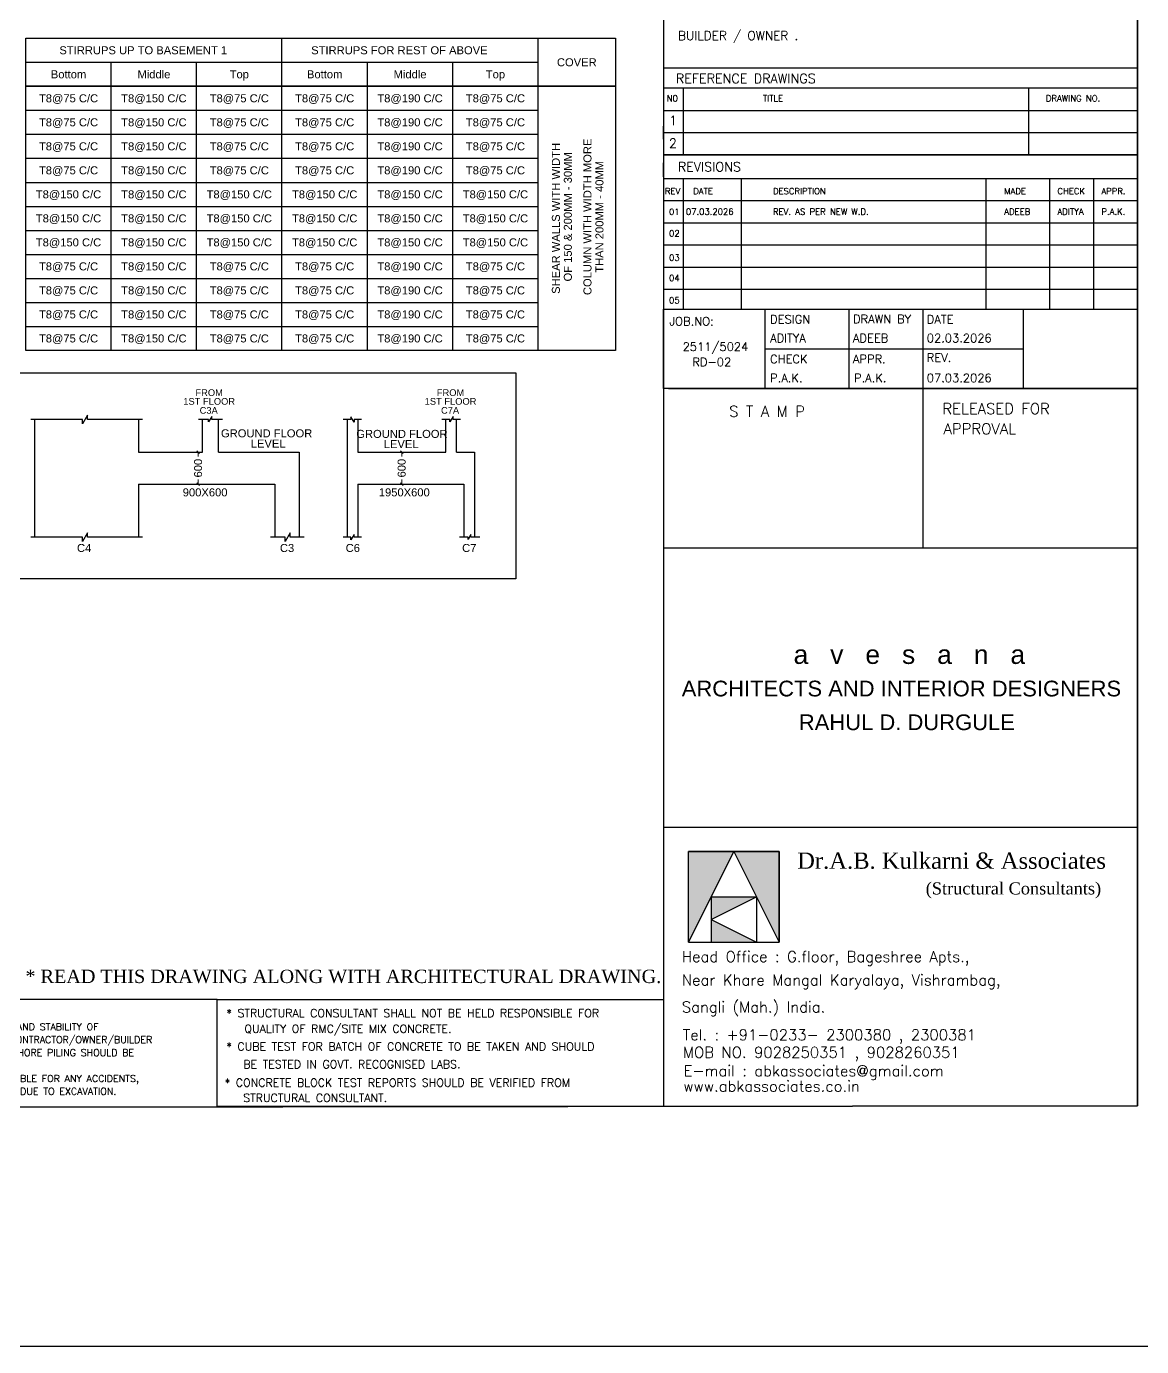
# Model space of a CAD drawing. Header units: inches. Extents: x 332 to 524, y 371 to 463.
# Drawn here: x 371.98 to 392.88, y 370.9 to 395.64 of the extents above; entities that cross this region are included whole.
import ezdxf
from ezdxf.enums import TextEntityAlignment as Align

# ---------------------------------------------------------------- set-up
doc = ezdxf.new("R2010")
doc.units = ezdxf.units.IN
doc.header["$MEASUREMENT"] = 0
for name, color, linetype in [('Beam Sizes', 7, 'Continuous'), ('Dim', 7, 'Continuous'), ('Text', 7, 'Continuous')]:
    doc.layers.add(name, color=color, linetype=linetype)
for name, color, linetype, lineweight in [('BORDER', 7, 'Continuous', 25), ('COLSCHED', 7, 'Continuous', 25), ('COLUMN NO', 1, 'Continuous', 25), ('FOUNDATION FORMAT', 210, 'Continuous', 30), ('SECTIONS', 7, 'Continuous', 25)]:
    doc.layers.add(name, color=color, linetype=linetype, lineweight=lineweight)
doc.styles.add('dim', font='arial.ttf', dxfattribs={"height": 6})
doc.styles.add('Rcad', font='arial.ttf')
doc.styles.add('SIMPLEX', font='simplex.shx')
doc.styles.get("Standard").update_dxf_attribs({"font": 'arial.ttf'})
doc.styles.add('TIMES', font='times.ttf', dxfattribs={"width": 0.9})
doc.dimstyles.new('Cenm', dxfattribs={"dimtxt": 0.2, "dimasz": 0.05, "dimexe": 0.05, "dimexo": 0.05, "dimgap": 0.05, "dimtad": 0, "dimzin": 0, "dimdsep": 46, "dimtxsty": 'Rcad', "dimblk": 'OBLIQUE', "dimcen": 0.05, "dimadec": 0, "dimazin": 0, "dimtfac": 1, "dimtofl": 0, "dimtmove": 0, "dimatfit": 3, "dimldrblk": 'DOTSMALL', "dimfxl": 0.15, "dimfxlon": 1, "dimtolj": 1, "dimtzin": 0, "dimlwd": 13, "dimlwe": 13, "dimarcsym": 0})

# ---------------------------------------------------------------- blocks, each defined once
blk = doc.blocks.new('_Oblique')
at = {"color": 0, "linetype": 'ByBlock', "lineweight": -2}
blk.add_line((-0.5, -0.5), (0.5, 0.5), dxfattribs=at)
blk = doc.blocks.new('*D93')
at = {"layer": 'Defpoints', "color": 0, "transparency": 16777216}
for p in [(375.101, 387.665), (375.051, 387.065), (375.2, 387.065)]:
    blk.add_point(p, dxfattribs=at)
at = {"layer": 'Dim', "color": 0, "lineweight": 13, "transparency": 16777216}
for p, q in [((375.151, 387.665), (375.25, 387.665)), ((375.2, 387.665), (375.2, 387.581)), ((375.101, 387.065), (375.25, 387.065)), ((375.2, 387.065), (375.2, 387.15))]:
    blk.add_line(p, q, dxfattribs=at)
at = {"layer": 'Dim', "color": 0, "lineweight": 13, "transparency": 16777216, "xscale": 0.05, "yscale": 0.05, "zscale": 0.05}
for p, rotation in [((375.2, 387.665), 90), ((375.2, 387.065), 270)]:
    blk.add_blockref('_Oblique', p, dxfattribs=dict(at, rotation=rotation))
at = {"layer": 'Dim', "color": 0, "transparency": 16777216, "insert": (375.2, 387.365), "char_height": 0.15, "attachment_point": 5, "rotation": 90, "style": 'Rcad'}
blk.add_mtext('\\A1;600', dxfattribs=at)
blk = doc.blocks.new('_DotSmall')
at = {"color": 0, "linetype": 'ByBlock', "const_width": 0.5}
blk.add_lwpolyline([(-0.0625, 0, 1), (0.0625, 0, 1)], format="xyb", close=True, dxfattribs=at)
blk = doc.blocks.new('*D94')
at = {"layer": 'Defpoints', "color": 0, "transparency": 16777216}
for p in [(378.917, 387.665), (378.867, 387.065), (379.015, 387.065)]:
    blk.add_point(p, dxfattribs=at)
at = {"layer": 'Dim', "color": 0, "lineweight": 13, "transparency": 16777216}
for p, q in [((378.967, 387.665), (379.065, 387.665)), ((379.015, 387.665), (379.015, 387.581)), ((378.917, 387.065), (379.065, 387.065)), ((379.015, 387.065), (379.015, 387.15))]:
    blk.add_line(p, q, dxfattribs=at)
at = {"layer": 'Dim', "color": 0, "lineweight": 13, "transparency": 16777216, "xscale": 0.05, "yscale": 0.05, "zscale": 0.05}
for p, rotation in [((379.015, 387.665), 90), ((379.015, 387.065), 270)]:
    blk.add_blockref('_Oblique', p, dxfattribs=dict(at, rotation=rotation))
at = {"layer": 'Dim', "color": 0, "transparency": 16777216, "insert": (379.015, 387.365), "char_height": 0.15, "attachment_point": 5, "rotation": 90, "style": 'Rcad'}
blk.add_mtext('\\A1;600', dxfattribs=at)

msp = doc.modelspace()

# ---------------------------------------------------------------- hatches: boundary and pattern name
at = {"layer": 'BORDER'}
h = msp.add_hatch(color=1, dxfattribs=at)
h.paths.add_polyline_path([(386.0864, 378.4837), (386.0864, 380.1811), (385.2376, 380.1811), (385.662, 379.3324)])
h.paths.add_polyline_path([(384.8133, 379.3324), (385.2376, 380.1811), (384.3889, 380.1811), (384.3889, 378.4837)])
h.paths.add_polyline_path([(384.8133, 378.908), (385.662, 379.3324), (384.8133, 379.3324)])
h.paths.add_polyline_path([(385.662, 378.4837), (384.8133, 378.908), (384.8133, 378.4837)])

# ---------------------------------------------------------------- linework, layer by layer
at = {"layer": 'BORDER', "lineweight": 30}
msp.add_line((383.9214, 415.7197, 2510.4241), (383.9214, 375.4161, 2510.4241), dxfattribs=at)
at = {"layer": 'BORDER'}
for p, q in [((392.8066, 394.8592, 2510.4241), (383.9214, 394.8592, 2510.4241)), ((383.9214, 394.485, 2510.4241), (383.9214, 392.8222, 2510.4241)), ((392.8066, 394.485, 2510.4241), (383.9214, 394.485, 2510.4241)), ((392.8066, 394.485, 2510.4241), (392.8066, 392.8222, 2510.4241)), ((392.8066, 393.2379, 2510.4241), (383.9214, 393.2379, 2510.4241)), ((383.9214, 392.8222, 2510.4241), (383.9214, 393.0846, 2510.4241)), ((392.8066, 393.0846, 2510.4241), (392.8066, 392.8222, 2510.4241)), ((383.9214, 392.7955, 2510.4241), (392.8066, 392.7955, 2510.4241)), ((383.9214, 392.3798, 2510.4241), (392.8066, 392.3798, 2510.4241)), ((385.821, 390.3465, 2510.4241), (385.821, 388.8557, 2510.4241)), ((387.3925, 390.3465, 2510.4241), (387.3925, 388.8557, 2510.4241)), ((388.782, 390.3465, 2510.4241), (388.782, 385.8644, 2510.4241)), ((390.6632, 390.3465, 2510.4241), (390.6632, 388.8557, 2510.4241)), ((385.821, 389.6011, 2510.4241), (390.6632, 389.6011, 2510.4241)), ((392.8066, 388.8557, 2510.4241), (383.9214, 388.8557, 2510.4241)), ((384.015, 388.8557, 2510.4241), (392.8066, 388.8557, 2510.4241)), ((392.8066, 385.8644, 2510.4241), (383.9214, 385.8644, 2510.4241)), ((383.9214, 380.6371, 2510.4241), (392.8066, 380.6371, 2510.4241))]:
    msp.add_line(p, q, dxfattribs=at)
at = {"layer": 'BORDER', "lineweight": 25}
for p, q in [((392.8066, 394.485, 2510.4241), (383.9214, 394.485, 2510.4241)), ((392.8066, 394.485, 2510.4241), (383.9214, 394.485, 2510.4241)), ((384.2875, 394.485, 2510.4241), (384.2875, 393.2379, 2510.4241)), ((390.7603, 394.485, 2510.4241), (390.7603, 393.2379, 2510.4241)), ((383.9214, 394.0693, 2510.4241), (392.8066, 394.0693, 2510.4241)), ((383.9214, 393.5284, 2510.4241), (383.9214, 393.7765, 2510.4241)), ((383.9214, 393.6536, 2510.4241), (392.8066, 393.6536, 2510.4241)), ((383.9214, 393.2379, 2510.4241), (392.8066, 393.2379, 2510.4241)), ((384.2875, 392.7955, 2510.4241), (384.2875, 390.3465, 2510.4241)), ((385.3742, 392.7955, 2510.4241), (385.3742, 390.3465, 2510.4241)), ((389.9636, 392.7955, 2510.4241), (389.9636, 390.3465, 2510.4241)), ((391.1578, 392.7955, 2510.4241), (391.1578, 390.3465, 2510.4241)), ((391.9822, 392.7955, 2510.4241), (391.9822, 390.3465, 2510.4241)), ((383.9214, 391.9641, 2510.4241), (392.8066, 391.9641, 2510.4241)), ((383.9214, 391.5484, 2510.4241), (392.8066, 391.5484, 2510.4241)), ((383.9214, 391.1327, 2510.4241), (392.8066, 391.1327, 2510.4241)), ((383.9214, 390.7171, 2510.4241), (392.8066, 390.7171, 2510.4241)), ((383.9214, 390.3465, 2510.4241), (392.8066, 390.3465, 2510.4241)), ((383.9214, 390.3465, 2510.4241), (392.8066, 390.3465, 2510.4241))]:
    msp.add_line(p, q, dxfattribs=at)
at = {"layer": 'BORDER', "color": 1}
for p, q in [((386.0864, 380.1811, 2510.4241), (384.3889, 380.1811, 2510.4241)), ((384.3889, 378.4837, 2510.4241), (385.2376, 380.1811, 2510.4241)), ((384.3889, 378.4837, 2510.4241), (384.3889, 380.1811, 2510.4241)), ((384.3889, 380.1811, 2510.4241), (386.0864, 380.1811, 2510.4241)), ((385.2376, 380.1811, 2510.4241), (384.3889, 378.4837, 2510.4241)), ((385.2376, 380.1811, 2510.4241), (386.0864, 378.4837, 2510.4241)), ((385.2376, 380.1811, 2510.4241), (386.0864, 378.4837, 2510.4241)), ((386.0864, 378.4837, 2510.4241), (386.0864, 380.1811, 2510.4241)), ((386.0864, 380.1811, 2510.4241), (386.0864, 378.4837, 2510.4241)), ((384.8133, 379.3324, 2510.4241), (385.662, 379.3324, 2510.4241)), ((384.8133, 379.3324, 2510.4241), (384.8133, 378.4837, 2510.4241)), ((384.8133, 378.908, 2510.4241), (385.662, 379.3324, 2510.4241)), ((384.8133, 379.3324, 2510.4241), (384.8133, 378.4837, 2510.4241)), ((385.662, 379.3324, 2510.4241), (385.662, 378.4837, 2510.4241)), ((384.8133, 378.908, 2510.4241), (385.662, 378.4837, 2510.4241)), ((384.3889, 378.4837, 2510.4241), (386.0864, 378.4837, 2510.4241))]:
    msp.add_line(p, q, dxfattribs=at)
at = {"layer": 'BORDER', "lineweight": 35, "elevation": 2510.4241}
msp.add_lwpolyline([(392.8066, 375.4143), (334.0706, 375.3486), (334.0706, 415.7197), (392.8066, 415.7197)], close=True, dxfattribs=at)
at = {"layer": 'BORDER', "elevation": 2510.4241}
msp.add_lwpolyline([(383.9214, 390.3465), (392.8066, 390.3465), (392.8066, 388.8557), (383.9214, 388.8557)], close=True, dxfattribs=at)
at = {"layer": 'BORDER', "lineweight": 30, "elevation": 2510.4241}
for points in [[(366.938, 375.3943), (375.5558, 375.3943), (375.5559, 377.4092), (366.938, 377.4092)], [(375.5558, 377.4092), (383.9214, 377.4092), (383.9214, 375.4049), (375.5558, 375.4049)]]:
    msp.add_lwpolyline(points, close=True, dxfattribs=at)
at = {"layer": 'FOUNDATION FORMAT'}
msp.add_lwpolyline([(332.4867, 420.1646), (438.6804, 420.1646), (438.6804, 370.9028), (332.4867, 370.9028)], close=True, dxfattribs=at)
at = {"layer": 'SECTIONS', "color": 1}
for p, q in [((372.1327, 388.2786), (372.1327, 386.0729)), ((374.0827, 388.2786), (374.0827, 387.6653)), ((377.991, 388.2786), (377.991, 386.0729)), ((378.191, 388.2786), (378.191, 387.6653)), ((377.0909, 387.6653), (377.0909, 386.0729)), ((380.3809, 387.6653), (380.3809, 386.0729)), ((374.0827, 387.0653), (374.0827, 386.0729)), ((376.6409, 387.0653), (376.6409, 386.0729)), ((378.191, 387.0653), (378.191, 386.0729)), ((380.1809, 387.0653), (380.1809, 386.0729))]:
    msp.add_line(p, q, dxfattribs=at)
at = {"layer": 'SECTIONS', "color": 3, "linetype": 'Continuous', "lineweight": 25, "ltscale": 1000}
for p, q in [((375.2827, 387.6653), (375.2827, 388.2786)), ((375.5827, 387.6653), (375.5827, 388.2786)), ((379.841, 387.6653), (379.841, 388.2786)), ((380.041, 387.6653), (380.041, 388.2786))]:
    msp.add_line(p, q, dxfattribs=at)
at = {"layer": 'SECTIONS'}
for p, q in [((374.0827, 387.6653), (375.2827, 387.6653)), ((375.5827, 387.6653), (377.0909, 387.6653)), ((378.191, 387.6653), (379.841, 387.6653)), ((380.041, 387.6653), (380.3809, 387.6653)), ((374.0827, 387.0653), (376.6409, 387.0653)), ((378.191, 387.0653), (380.1809, 387.0653))]:
    msp.add_line(p, q, dxfattribs=at)
msp.add_lwpolyline([(358.652, 389.1499), (381.1559, 389.1499), (381.1559, 385.2886), (358.652, 385.2886)], close=True, dxfattribs=at)
at = {"layer": 'SECTIONS', "color": 1}
for points in [[(374.1562, 388.2786), (373.1279, 388.2786), (373.1279, 388.3555), (373.0339, 388.1971), (373.0339, 388.2786), (372.0646, 388.2786)], [(378.2637, 388.2786), (378.1271, 388.2786), (378.1271, 388.2286), (378.0604, 388.3286), (378.0604, 388.2786), (377.9181, 388.2786)], [(374.1562, 386.0729), (373.1279, 386.0729), (373.1279, 386.1498), (373.0339, 385.9914), (373.0339, 386.0729), (372.0646, 386.0729)], [(377.1878, 386.0729), (376.9237, 386.0729), (376.9237, 386.1498), (376.8296, 385.9914), (376.8296, 386.0729), (376.5572, 386.0729)], [(378.2637, 386.0729), (378.1271, 386.0729), (378.1271, 386.1229), (378.0604, 386.0229), (378.0604, 386.0729), (377.9181, 386.0729)], [(380.4778, 386.0729), (380.3135, 386.0729), (380.3135, 386.1228), (380.2592, 386.0263), (380.2592, 386.0729), (380.0972, 386.0729)]]:
    msp.add_lwpolyline(points, dxfattribs=at)
at = {"layer": 'SECTIONS', "color": 3, "linetype": 'Continuous', "lineweight": 25, "ltscale": 1000}
for points in [[(375.657, 388.2786), (375.4589, 388.2786), (375.4589, 388.3351), (375.3925, 388.2306), (375.3925, 388.2786), (375.2102, 388.2786)], [(380.1153, 388.2786), (379.9821, 388.2786), (379.9821, 388.3351), (379.9158, 388.2306), (379.9158, 388.2786), (379.7685, 388.2786)]]:
    msp.add_lwpolyline(points, dxfattribs=at)
at = {"layer": 'Text'}
for p, q in [((371.9721, 394.9708), (376.7721, 394.9708)), ((376.7721, 394.9708), (381.5721, 394.9708)), ((373.5721, 389.5708), (373.5721, 394.5208)), ((375.1721, 389.5708), (375.1721, 394.5208)), ((376.7721, 389.5708), (376.7721, 394.5208)), ((378.3721, 389.5708), (378.3721, 394.5208)), ((379.9721, 389.5708), (379.9721, 394.5208)), ((381.5721, 389.5708), (381.5721, 394.5208)), ((371.9721, 394.0708), (376.7721, 394.0708)), ((376.7721, 394.0708), (381.5721, 394.0708)), ((371.9721, 393.6208), (376.7721, 393.6208)), ((376.7721, 393.6208), (381.5721, 393.6208)), ((371.9721, 393.1708), (376.7721, 393.1708)), ((376.7721, 393.1708), (381.5721, 393.1708)), ((371.9721, 392.7208), (376.7721, 392.7208)), ((376.7721, 392.7208), (381.5721, 392.7208)), ((371.9721, 392.2708), (376.7721, 392.2708)), ((376.7721, 392.2708), (381.5721, 392.2708)), ((371.9721, 391.8208), (376.7721, 391.8208)), ((376.7721, 391.8208), (381.5721, 391.8208)), ((371.9721, 391.3708), (376.7721, 391.3708)), ((376.7721, 391.3708), (381.5721, 391.3708)), ((371.9721, 390.9208), (376.7721, 390.9208)), ((376.7721, 390.9208), (381.5721, 390.9208)), ((371.9721, 390.4708), (376.7721, 390.4708)), ((376.7721, 390.4708), (381.5721, 390.4708)), ((371.9721, 390.0208), (376.7721, 390.0208)), ((376.7721, 390.0208), (381.5721, 390.0208))]:
    msp.add_line(p, q, dxfattribs=at)
for points in [[(376.7721, 394.5208), (371.9721, 394.5208), (371.9721, 395.4208), (376.7721, 395.4208)], [(376.7721, 394.5208), (376.7721, 395.4208)], [(381.5721, 394.5208), (381.5721, 395.4208)], [(373.5721, 394.5208), (373.5721, 394.9708)], [(375.1721, 394.5208), (375.1721, 394.9708)], [(378.3721, 394.5208), (378.3721, 394.9708)], [(379.9721, 394.5208), (379.9721, 394.9708)], [(376.7721, 389.5708), (371.9721, 389.5708), (371.9721, 394.5208), (376.7721, 394.5208)]]:
    msp.add_lwpolyline(points, dxfattribs=at)
for points in [[(376.7721, 394.5208), (376.7721, 395.4208), (383.0221, 395.4208), (383.0221, 394.5208)], [(376.7721, 389.5708), (376.7721, 394.5208), (383.0221, 394.5208), (383.0221, 389.5708)]]:
    msp.add_lwpolyline(points, close=True, dxfattribs=at)

# ---------------------------------------------------------------- texts
at = {"layer": 'Beam Sizes', "style": 'Rcad'}
for s, p in [('GROUND FLOOR ', (376.5133, 388.0173, -85.6501)), ('GROUND FLOOR', (379.0196, 388.0069, -85.6501)), ('LEVEL', (376.5133, 387.8259, -85.6501)), ('LEVEL', (379.0053, 387.8164, -85.6501)), ('900X600', (375.3315, 386.9111, -85.6501)), ('1950X600', (379.0636, 386.9111, -85.6501))]:
    msp.add_text(s, height=0.15, dxfattribs=at).set_placement(p, align=Align.MIDDLE_CENTER)
at = {"layer": 'BORDER', "lineweight": 25, "style": 'SIMPLEX'}
for s, height, p in [('BUILDER / OWNER .', 0.165946, (384.1919, 395.3878, 2510.4241)), ('N0', 0.1159, (383.9825, 394.2374, 2510.4241)), ('TITLE', 0.1159, (385.7847, 394.2374, 2510.4241)), ('DRAWING NO.', 0.115897, (391.0873, 394.2374, 2510.4241)), ('1', 0.1747, (384.0237, 393.7952, 2510.4241)), ('2', 0.1747, (384.0227, 393.3665, 2510.4241)), ('REV', 0.1159, (383.9479, 392.4979, 2510.4241)), ('DATE', 0.1159, (384.4789, 392.4979, 2510.4241)), ('DESCRIPTION', 0.115897, (385.973, 392.4979, 2510.4241)), ('MADE', 0.1159, (390.3065, 392.4979, 2510.4241)), ('CHECK', 0.1159, (391.3036, 392.4979, 2510.4241)), ('APPR.', 0.1159, (392.128, 392.4979, 2510.4241)), ('01', 0.1159, (384.026, 392.1104, 2510.4241)), ('07.03.2026', 0.1159, (384.3406, 392.1144, 2510.4241)), ('REV. AS PER NEW W.D.', 0.115897, (385.973, 392.1144, 2510.4241)), ('ADEEB', 0.1159, (390.3065, 392.1144, 2510.4241)), ('ADITYA', 0.1159, (391.3036, 392.1144, 2510.4241)), ('P.A.K.', 0.1159, (392.128, 392.1144, 2510.4241)), ('02', 0.1159, (384.026, 391.7056, 2510.4241)), ('03', 0.1159, (384.026, 391.2508, 2510.4241)), ('04', 0.1159, (384.026, 390.8691, 2510.4241)), ('05', 0.1159, (384.026, 390.4534, 2510.4241)), ('Head Office : G.floor, Bageshree Apts.,', 0.203473, (384.2656, 378.1092, 2510.4241)), ('Near Khare Mangal Karyalaya, Vishrambag, ', 0.203473, (384.2656, 377.6702, 2510.4241)), ('Sangli (Mah.) India.', 0.203473, (384.2656, 377.1656, 2510.4241)), ('* STRUCTURAL CONSULTANT SHALL NOT BE HELD RESPONSIBLE FOR', 0.151161, (375.7316, 377.0763, 2510.4241)), ('* ALL NECESSARY PRECAUTIONS TO ENSURE SAFETY AND STABILITY OF', 0.129811, (367.1413, 376.8304, -286.5933)), ('QUALITY OF RMC/SITE MIX CONCRETE.', 0.151161, (376.0673, 376.783, 2510.4241)), ('Tel. : +91-0233- 2300380 , 2300381', 0.203473, (384.2836, 376.6435, 2510.4241)), ('ADJACENT STRUCTURES NEEDS TO BE TAKEN BY CONTRACTOR/OWNER/BUILDER', 0.129811, (367.3532, 376.5882, -286.5933)), ('* CUBE TEST FOR BATCH OF CONCRETE TO BE TAKEN AND SHOULD ', 0.151161, (375.7285, 376.4502, 2510.4241)), ('* SOIL STABILISATION METHODS LIKE SHOTCRETING, SHORE PILING SHOULD BE', 0.129811, (367.1413, 376.346, -286.5933)), ('MOB NO. 9028250351 , 9028260351', 0.203473, (384.2836, 376.3151, 2510.4241)), ('BE TESTED IN GOVT. RECOGNISED LABS. ', 0.151161, (376.0473, 376.1174, 2510.4241)), ('E-mail : abkassociates@gmail.com', 0.203473, (384.2983, 375.9684, 2510.4241)), ('* STRUCTURAL CONSULTANT SHALL NOT BE RESPONSIBLE FOR ANY ACCIDENTS,', 0.129811, (367.1413, 375.8617, -286.5933)), ('* CONCRETE BLOCK TEST REPORTS SHOULD BE VERIFIED FROM', 0.151161, (375.6987, 375.7733, 2510.4241)), ('www.abkassociates.co.in', 0.203473, (384.2934, 375.6815, 2510.4241)), ('COLLAPSE OR ANY DAMAGE THAT OCCURS ON SITE DUE TO EXCAVATION.', 0.129811, (367.3532, 375.6195, -286.5933)), ('STRUCTURAL CONSULTANT.', 0.151161, (376.0462, 375.4878, 2510.4241))]:
    msp.add_text(s, height=height, dxfattribs=at).set_placement(p)
at = {"layer": 'BORDER'}
for s, height, style, p in [('REFERENCE DRAWINGS', 0.174683, 'SIMPLEX', (384.1528, 394.5801, 2510.4241)), ('REVISIONS', 0.17468, 'SIMPLEX', (384.1896, 392.9268, 2510.4241)), ('JOB.NO:', 0.15776, 'SIMPLEX', (384.0309, 390.0388, 2510.4241)), ('DESIGN', 0.15776, 'SIMPLEX', (385.9195, 390.0757, 2510.4241)), ('DRAWN BY', 0.15776, 'SIMPLEX', (387.4718, 390.0811, 2510.4241)), ('DATE', 0.15776, 'SIMPLEX', (388.8552, 390.0757, 2510.4241)), ('2511/5024', 0.15776, 'SIMPLEX', (384.2794, 389.5617, 2510.4241)), ('ADITYA', 0.15776, 'SIMPLEX', (385.9195, 389.7225, 2510.4241)), ('ADEEB', 0.15776, 'SIMPLEX', (387.4718, 389.7225, 2510.4241)), ('02.03.2026', 0.15776, 'SIMPLEX', (388.8552, 389.7225, 2510.4241)), ('RD-02', 0.15776, 'SIMPLEX', (384.461, 389.2751, 2510.4241)), ('CHECK', 0.15776, 'SIMPLEX', (385.9195, 389.3303, 2510.4241)), ('APPR.', 0.15776, 'SIMPLEX', (387.4718, 389.3303, 2510.4241)), ('REV.', 0.15776, 'SIMPLEX', (388.8552, 389.3578, 2510.4241)), ('P.A.K.', 0.15776, 'SIMPLEX', (385.9195, 388.9771, 2510.4241)), ('P.A.K.', 0.15776, 'SIMPLEX', (387.491, 388.9771, 2510.4241)), ('07.03.2026', 0.15776, 'SIMPLEX', (388.8552, 388.9771, 2510.4241)), ('S T A M P', 0.20347, 'SIMPLEX', (385.1523, 388.3262, 2510.4241)), ('RELEASED FOR ', 0.203473, 'SIMPLEX', (389.1464, 388.3763, 2510.4241)), ('APPROVAL', 0.20347, 'SIMPLEX', (389.1689, 388.0004, 2510.4241)), ('Dr.A.B. Kulkarni & Associates', 0.305209, 'TIMES', (386.4255, 379.8569, 2510.4241)), ('(Structural Consultants)', 0.227114, 'TIMES', (388.8354, 379.3759, 2510.4241))]:
    msp.add_text(s, height=height, dxfattribs=dict(at, style=style)).set_placement(p)
at = {"layer": 'COLSCHED', "style": 'Rcad'}
for s, p in [('SHEAR WALLS WITH WIDTH ', (381.9043, 392.0745)), ('COLUMN WITH WIDTH MORE', (382.4963, 392.0745)), ('OF 150 & 200MM - 30MM', (382.1286, 392.0745)), ('THAN 200MM - 40MM', (382.7207, 392.0745))]:
    msp.add_text(s, height=0.15, rotation=90, dxfattribs=at).set_placement(p, align=Align.MIDDLE_CENTER)
at = {"layer": 'COLUMN NO', "color": 3, "linetype": 'Continuous', "lineweight": 25, "ltscale": 1000}
for s, p in [('1ST FLOOR', (375.4072, 388.6157)), ('FROM', (375.4072, 388.7796)), ('1ST FLOOR', (379.9305, 388.6157)), ('FROM', (379.9305, 388.7796)), ('C3A', (375.3986, 388.4472)), ('C7A', (379.9219, 388.4472))]:
    msp.add_text(s, height=0.125, dxfattribs=at).set_placement(p, align=Align.MIDDLE_CENTER)
at = {"layer": 'COLUMN NO', "linetype": 'Continuous'}
for s, p in [('C4', (373.0644, 385.8688)), ('C3', (376.8672, 385.8688)), ('C6', (378.0996, 385.8688)), ('C7', (380.2815, 385.8688))]:
    msp.add_text(s, height=0.15, dxfattribs=at).set_placement(p, align=Align.MIDDLE_CENTER)
at = {"layer": 'Text', "style": 'Rcad'}
for s, p in [('STIRRUPS UP TO BASEMENT 1', (374.1721, 395.1958)), ('STIRRUPS FOR REST OF ABOVE', (378.9721, 395.1958)), ('COVER', (382.2971, 394.9708)), ('Bottom', (372.7721, 394.7458)), ('Middle', (374.3721, 394.7458)), ('Top', (375.9721, 394.7458)), ('Bottom', (377.5721, 394.7458)), ('Middle', (379.1721, 394.7458)), ('Top', (380.7721, 394.7458)), ('T8@75 C/C', (372.7721, 394.2958)), ('T8@150 C/C', (374.3721, 394.2958)), ('T8@75 C/C', (375.9721, 394.2958)), ('T8@75 C/C', (377.5721, 394.2958)), ('T8@190 C/C', (379.1721, 394.2958)), ('T8@75 C/C', (380.7721, 394.2958)), ('T8@75 C/C', (372.7721, 393.8458)), ('T8@150 C/C', (374.3721, 393.8458)), ('T8@75 C/C', (375.9721, 393.8458)), ('T8@75 C/C', (377.5721, 393.8458)), ('T8@190 C/C', (379.1721, 393.8458)), ('T8@75 C/C', (380.7721, 393.8458)), ('T8@75 C/C', (372.7721, 393.3958)), ('T8@150 C/C', (374.3721, 393.3958)), ('T8@75 C/C', (375.9721, 393.3958)), ('T8@75 C/C', (377.5721, 393.3958)), ('T8@190 C/C', (379.1721, 393.3958)), ('T8@75 C/C', (380.7721, 393.3958)), ('T8@75 C/C', (372.7721, 392.9458)), ('T8@150 C/C', (374.3721, 392.9458)), ('T8@75 C/C', (375.9721, 392.9458)), ('T8@75 C/C', (377.5721, 392.9458)), ('T8@190 C/C', (379.1721, 392.9458)), ('T8@75 C/C', (380.7721, 392.9458)), ('T8@150 C/C', (372.7721, 392.4958)), ('T8@150 C/C', (374.3721, 392.4958)), ('T8@150 C/C', (375.9721, 392.4958)), ('T8@150 C/C', (377.5721, 392.4958)), ('T8@150 C/C', (379.1721, 392.4958)), ('T8@150 C/C', (380.7721, 392.4958)), ('T8@150 C/C', (372.7721, 392.0458)), ('T8@150 C/C', (374.3721, 392.0458)), ('T8@150 C/C', (375.9721, 392.0458)), ('T8@150 C/C', (377.5721, 392.0458)), ('T8@150 C/C', (379.1721, 392.0458)), ('T8@150 C/C', (380.7721, 392.0458)), ('T8@150 C/C', (372.7721, 391.5958)), ('T8@150 C/C', (374.3721, 391.5958)), ('T8@150 C/C', (375.9721, 391.5958)), ('T8@150 C/C', (377.5721, 391.5958)), ('T8@150 C/C', (379.1721, 391.5958)), ('T8@150 C/C', (380.7721, 391.5958)), ('T8@75 C/C', (372.7721, 391.1458)), ('T8@150 C/C', (374.3721, 391.1458)), ('T8@75 C/C', (375.9721, 391.1458)), ('T8@75 C/C', (377.5721, 391.1458)), ('T8@190 C/C', (379.1721, 391.1458)), ('T8@75 C/C', (380.7721, 391.1458)), ('T8@75 C/C', (372.7721, 390.6958)), ('T8@150 C/C', (374.3721, 390.6958)), ('T8@75 C/C', (375.9721, 390.6958)), ('T8@75 C/C', (377.5721, 390.6958)), ('T8@190 C/C', (379.1721, 390.6958)), ('T8@75 C/C', (380.7721, 390.6958)), ('T8@75 C/C', (372.7721, 390.2458)), ('T8@150 C/C', (374.3721, 390.2458)), ('T8@75 C/C', (375.9721, 390.2458)), ('T8@75 C/C', (377.5721, 390.2458)), ('T8@190 C/C', (379.1721, 390.2458)), ('T8@75 C/C', (380.7721, 390.2458)), ('T8@75 C/C', (372.7721, 389.7958)), ('T8@150 C/C', (374.3721, 389.7958)), ('T8@75 C/C', (375.9721, 389.7958)), ('T8@75 C/C', (377.5721, 389.7958)), ('T8@190 C/C', (379.1721, 389.7958)), ('T8@75 C/C', (380.7721, 389.7958))]:
    msp.add_text(s, height=0.15, dxfattribs=at).set_placement(p, align=Align.MIDDLE_CENTER)
at = {"layer": 'Text', "color": 1, "style": 'TIMES'}
msp.add_text('* READ THIS DRAWING ALONG WITH ARCHITECTURAL DRAWING.', height=0.25, dxfattribs=at).set_placement((371.9645, 377.7161))
at = {"layer": 'Text', "insert": (386.3595, 384.0497), "char_height": 0.353641, "width": 10.570077, "attachment_point": 1}
msp.add_mtext('a   v   e   s   a   n   a', dxfattribs=at)
at = {"layer": 'Text', "char_height": 0.294701, "attachment_point": 1, "style": 'dim'}
for s, insert, width in [('ARCHITECTS AND INTERIOR DESIGNERS', (384.2633, 383.3819), 17.161732), ('RAHUL D. DURGULE', (386.4574, 382.7501), 12.534042)]:
    msp.add_mtext(s, dxfattribs=dict(at, insert=insert, width=width))

# ---------------------------------------------------------------- dimensions: what is measured, and where the dimension line sits
at = {"layer": 'Dim'}
for base, p1, p2, picture, middle in [((375.1995, 387.0653), (375.1008, 387.6653), (375.0514, 387.0653), '*D93', (375.1995, 387.3653)), ((379.0154, 387.0653), (378.9166, 387.6653), (378.8673, 387.0653), '*D94', (379.0154, 387.3653))]:
    dim = msp.add_linear_dim(base=base, p1=p1, p2=p2, angle=90, dimstyle='Cenm', override={"dimtxt": 0.15, "dimdec": 0, "dimlfac": 1000}, dxfattribs=at)
    dim.commit()
    dim.dimension.update_dxf_attribs({"geometry": picture, "text_midpoint": middle})

doc.saveas('drawing.dxf')
